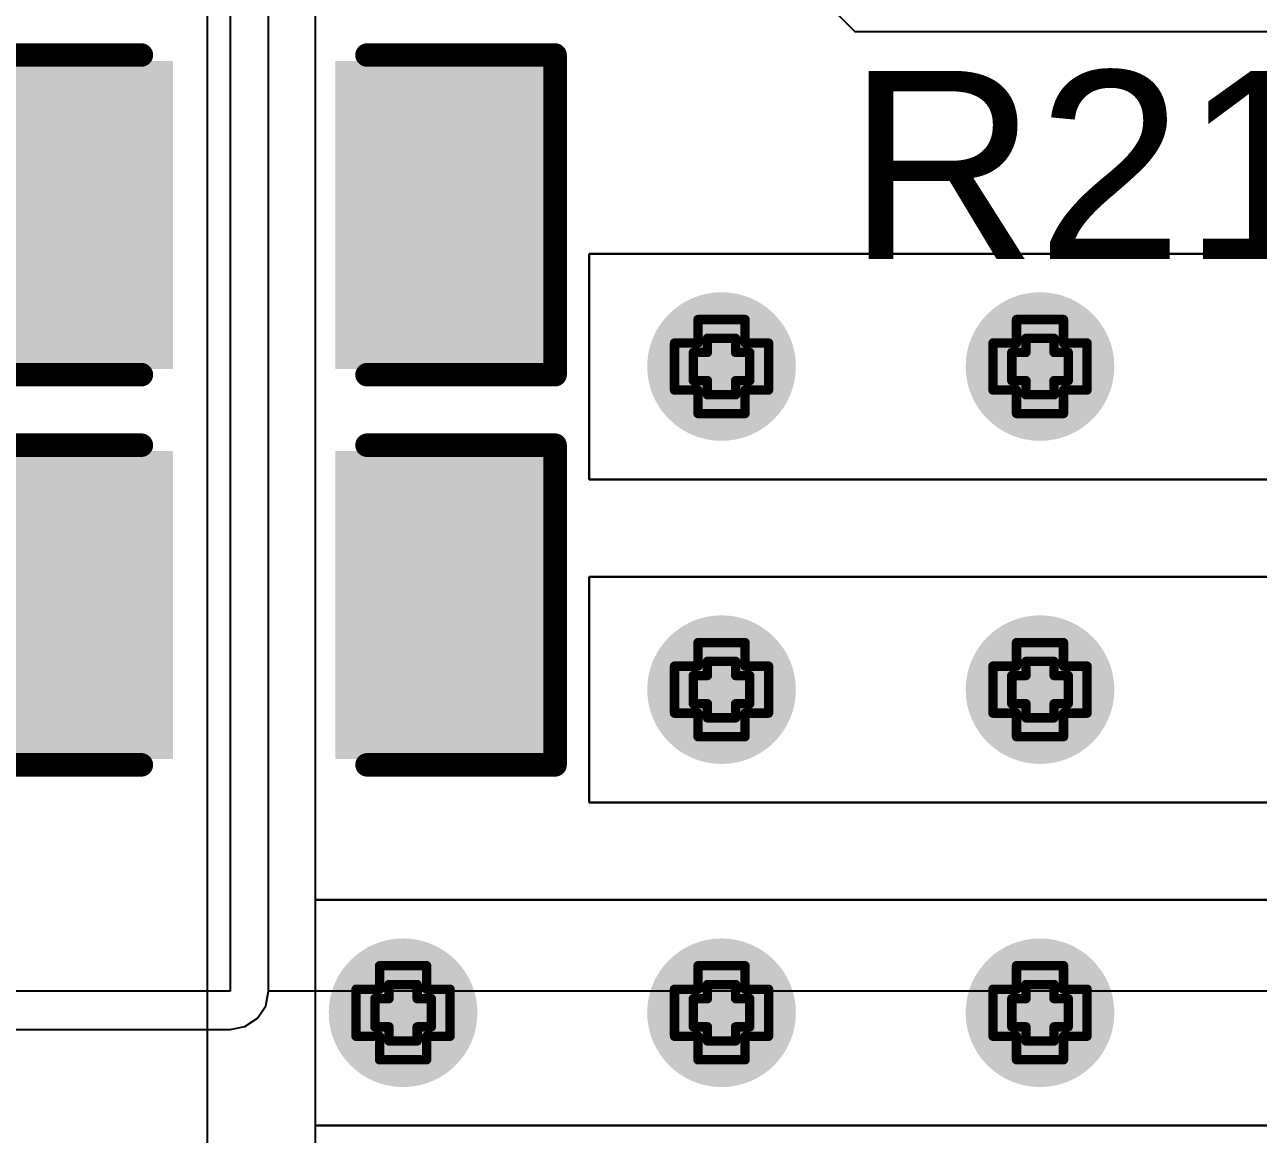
# Model space of a CAD drawing. Header units: inches. Extents: x -7 to 5163, y -3 to 5149.
# Drawn here: x 26.04 to 32.7, y 122.51 to 128.51 of the extents above; entities that cross this region are included whole.
import ezdxf

# ---------------------------------------------------------------- set-up
doc = ezdxf.new("R2010")
doc.units = ezdxf.units.IN
for name, color, linetype in [('Bottom Layer', 5, 'Continuous'), ('Bottom Solder', 6, 'Continuous'), ('Drill Drawing', 1, 'Continuous'), ('GND', 76, 'Continuous'), ('PWR', 16, 'Continuous'), ('Top Layer', 1, 'Continuous'), ('Top Overlay', 2, 'Continuous'), ('Top Paste', 8, 'Continuous'), ('Top Solder', 216, 'Continuous'), ('Via Holes', 16, 'Continuous')]:
    doc.layers.add(name, color=color, linetype=linetype)
doc.styles.add('Arial', font='', dxfattribs={"height": 0.2})
doc.styles.get('Arial').set_extended_font_data('Arial')

# ---------------------------------------------------------------- blocks, each defined once
blk = doc.blocks.new('C___0805_87')
at = {"layer": 'Top Layer'}
for points in [[(-1.524, 0.762), (-0.508, 0.762), (-0.508, -0.762), (-1.524, -0.762)], [(0.508, 0.762), (1.524, 0.762), (1.524, -0.762), (0.508, -0.762)]]:
    blk.add_hatch(color=1, dxfattribs=at).paths.add_polyline_path(points)
at = {"layer": 'Top Paste'}
for points in [[(-1.524, 0.762), (-0.508, 0.762), (-0.508, -0.762), (-1.524, -0.762)], [(0.508, 0.762), (1.524, 0.762), (1.524, -0.762), (0.508, -0.762)]]:
    blk.add_hatch(color=8, dxfattribs=at).paths.add_polyline_path(points)
at = {"layer": 'Top Solder'}
for points in [[(-1.594, 0.832), (-0.438, 0.832), (-0.438, -0.832), (-1.594, -0.832)], [(0.438, 0.832), (1.594, 0.832), (1.594, -0.832), (0.438, -0.832)]]:
    blk.add_hatch(color=216, dxfattribs=at).paths.add_polyline_path(points)
at = {"layer": 'Top Overlay', "const_width": 0.127}
for points in [[(-1.6256, 0.8636), (-1.6256, -0.8636)], [(-0.6096, 0.8636), (-1.6256, 0.8636)], [(1.6256, 0.8636), (0.6096, 0.8636)], [(1.6256, 0.8636), (1.6256, -0.8636)], [(-0.6096, -0.8636), (-1.6256, -0.8636)], [(1.6256, -0.8636), (0.6096, -0.8636)]]:
    blk.add_lwpolyline(points, dxfattribs=at)
at = {"layer": 'Top Overlay', "const_width": 0.0635}
for points in [[(-1.6574, 0.8636, 1), (-1.5938, 0.8636, 1)], [(-1.6574, 0.8636, 1), (-1.5938, 0.8636, 1)], [(-0.6413, 0.8636, 1), (-0.5778, 0.8636, 1)], [(0.5778, 0.8636, 1), (0.6413, 0.8636, 1)], [(1.5938, 0.8636, 1), (1.6574, 0.8636, 1)], [(1.5938, 0.8636, 1), (1.6574, 0.8636, 1)], [(-1.6574, -0.8636, 1), (-1.5938, -0.8636, 1)], [(-1.6574, -0.8636, 1), (-1.5938, -0.8636, 1)], [(-0.6413, -0.8636, 1), (-0.5778, -0.8636, 1)], [(0.5778, -0.8636, 1), (0.6413, -0.8636, 1)], [(1.5938, -0.8636, 1), (1.6574, -0.8636, 1)], [(1.5938, -0.8636, 1), (1.6574, -0.8636, 1)]]:
    blk.add_lwpolyline(points, format="xyb", close=True, dxfattribs=at)
blk = doc.blocks.new('C___0805_88')
at = {"layer": 'Top Layer'}
for points in [[(-1.524, 0.762), (-0.508, 0.762), (-0.508, -0.762), (-1.524, -0.762)], [(0.508, 0.762), (1.524, 0.762), (1.524, -0.762), (0.508, -0.762)]]:
    blk.add_hatch(color=1, dxfattribs=at).paths.add_polyline_path(points)
at = {"layer": 'Top Paste'}
for points in [[(-1.524, 0.762), (-0.508, 0.762), (-0.508, -0.762), (-1.524, -0.762)], [(0.508, 0.762), (1.524, 0.762), (1.524, -0.762), (0.508, -0.762)]]:
    blk.add_hatch(color=8, dxfattribs=at).paths.add_polyline_path(points)
at = {"layer": 'Top Solder'}
for points in [[(-1.594, 0.832), (-0.438, 0.832), (-0.438, -0.832), (-1.594, -0.832)], [(0.438, 0.832), (1.594, 0.832), (1.594, -0.832), (0.438, -0.832)]]:
    blk.add_hatch(color=216, dxfattribs=at).paths.add_polyline_path(points)
at = {"layer": 'Top Overlay', "const_width": 0.127}
for points in [[(-1.6256, 0.8636), (-1.6256, -0.8636)], [(-0.6096, 0.8636), (-1.6256, 0.8636)], [(1.6256, 0.8636), (0.6096, 0.8636)], [(1.6256, 0.8636), (1.6256, -0.8636)], [(-0.6096, -0.8636), (-1.6256, -0.8636)], [(1.6256, -0.8636), (0.6096, -0.8636)]]:
    blk.add_lwpolyline(points, dxfattribs=at)
at = {"layer": 'Top Overlay', "const_width": 0.0635}
for points in [[(-1.6574, 0.8636, 1), (-1.5938, 0.8636, 1)], [(-1.6574, 0.8636, 1), (-1.5938, 0.8636, 1)], [(-0.6413, 0.8636, 1), (-0.5778, 0.8636, 1)], [(0.5778, 0.8636, 1), (0.6413, 0.8636, 1)], [(1.5938, 0.8636, 1), (1.6574, 0.8636, 1)], [(1.5938, 0.8636, 1), (1.6574, 0.8636, 1)], [(-1.6574, -0.8636, 1), (-1.5938, -0.8636, 1)], [(-1.6574, -0.8636, 1), (-1.5938, -0.8636, 1)], [(-0.6413, -0.8636, 1), (-0.5778, -0.8636, 1)], [(0.5778, -0.8636, 1), (0.6413, -0.8636, 1)], [(1.5938, -0.8636, 1), (1.6574, -0.8636, 1)], [(1.5938, -0.8636, 1), (1.6574, -0.8636, 1)]]:
    blk.add_lwpolyline(points, format="xyb", close=True, dxfattribs=at)

msp = doc.modelspace()

# ---------------------------------------------------------------- hatches: boundary and pattern name
at = {"layer": 'Bottom Layer'}
h = msp.add_hatch(color=5, dxfattribs=at)
edge = h.paths.add_edge_path()
edge.add_arc((29.8037, 126.6631), 0.3, 0, 360)
h = msp.add_hatch(color=5, dxfattribs=at)
edge = h.paths.add_edge_path()
edge.add_arc((31.5242, 126.6631), 0.3, 0, 360)
h = msp.add_hatch(color=5, dxfattribs=at)
edge = h.paths.add_edge_path()
edge.add_arc((29.8037, 124.9172), 0.3, 0, 360)
h = msp.add_hatch(color=5, dxfattribs=at)
edge = h.paths.add_edge_path()
edge.add_arc((31.5242, 124.9172), 0.3, 0, 360)
h = msp.add_hatch(color=5, dxfattribs=at)
edge = h.paths.add_edge_path()
edge.add_arc((28.0832, 123.1713), 0.3, 0, 360)
h = msp.add_hatch(color=5, dxfattribs=at)
edge = h.paths.add_edge_path()
edge.add_arc((29.8037, 123.1713), 0.3, 0, 360)
h = msp.add_hatch(color=5, dxfattribs=at)
edge = h.paths.add_edge_path()
edge.add_arc((31.5242, 123.1713), 0.3, 0, 360)
at = {"layer": 'Bottom Solder'}
h = msp.add_hatch(color=6, dxfattribs=at)
edge = h.paths.add_edge_path()
edge.add_arc((29.8037, 126.6631), 0.4016, 0, 360)
h = msp.add_hatch(color=6, dxfattribs=at)
edge = h.paths.add_edge_path()
edge.add_arc((31.5242, 126.6631), 0.4016, 0, 360)
h = msp.add_hatch(color=6, dxfattribs=at)
edge = h.paths.add_edge_path()
edge.add_arc((29.8037, 124.9172), 0.4016, 0, 360)
h = msp.add_hatch(color=6, dxfattribs=at)
edge = h.paths.add_edge_path()
edge.add_arc((31.5242, 124.9172), 0.4016, 0, 360)
h = msp.add_hatch(color=6, dxfattribs=at)
edge = h.paths.add_edge_path()
edge.add_arc((28.0832, 123.1713), 0.4016, 0, 360)
h = msp.add_hatch(color=6, dxfattribs=at)
edge = h.paths.add_edge_path()
edge.add_arc((29.8037, 123.1713), 0.4016, 0, 360)
h = msp.add_hatch(color=6, dxfattribs=at)
edge = h.paths.add_edge_path()
edge.add_arc((31.5242, 123.1713), 0.4016, 0, 360)
at = {"layer": 'GND'}
h = msp.add_hatch(color=76, dxfattribs=at)
edge = h.paths.add_edge_path()
edge.add_arc((29.8037, 126.6631), 0.3, 0, 360)
h = msp.add_hatch(color=76, dxfattribs=at)
edge = h.paths.add_edge_path()
edge.add_arc((31.5242, 126.6631), 0.3, 0, 360)
h = msp.add_hatch(color=76, dxfattribs=at)
edge = h.paths.add_edge_path()
edge.add_arc((29.8037, 124.9172), 0.3, 0, 360)
h = msp.add_hatch(color=76, dxfattribs=at)
edge = h.paths.add_edge_path()
edge.add_arc((31.5242, 124.9172), 0.3, 0, 360)
h = msp.add_hatch(color=76, dxfattribs=at)
edge = h.paths.add_edge_path()
edge.add_arc((28.0832, 123.1713), 0.3, 0, 360)
h = msp.add_hatch(color=76, dxfattribs=at)
edge = h.paths.add_edge_path()
edge.add_arc((29.8037, 123.1713), 0.3, 0, 360)
h = msp.add_hatch(color=76, dxfattribs=at)
edge = h.paths.add_edge_path()
edge.add_arc((31.5242, 123.1713), 0.3, 0, 360)
at = {"layer": 'PWR'}
h = msp.add_hatch(color=16, dxfattribs=at)
edge = h.paths.add_edge_path()
edge.add_arc((29.8037, 126.6631), 0.3, 0, 360)
h = msp.add_hatch(color=16, dxfattribs=at)
edge = h.paths.add_edge_path()
edge.add_arc((31.5242, 126.6631), 0.3, 0, 360)
h = msp.add_hatch(color=16, dxfattribs=at)
edge = h.paths.add_edge_path()
edge.add_arc((29.8037, 124.9172), 0.3, 0, 360)
h = msp.add_hatch(color=16, dxfattribs=at)
edge = h.paths.add_edge_path()
edge.add_arc((31.5242, 124.9172), 0.3, 0, 360)
h = msp.add_hatch(color=16, dxfattribs=at)
edge = h.paths.add_edge_path()
edge.add_arc((28.0832, 123.1713), 0.3, 0, 360)
h = msp.add_hatch(color=16, dxfattribs=at)
edge = h.paths.add_edge_path()
edge.add_arc((29.8037, 123.1713), 0.3, 0, 360)
h = msp.add_hatch(color=16, dxfattribs=at)
edge = h.paths.add_edge_path()
edge.add_arc((31.5242, 123.1713), 0.3, 0, 360)
at = {"layer": 'Top Layer'}
h = msp.add_hatch(color=1, dxfattribs=at)
edge = h.paths.add_edge_path()
edge.add_arc((29.8037, 126.6631), 0.3, 0, 360)
h = msp.add_hatch(color=1, dxfattribs=at)
edge = h.paths.add_edge_path()
edge.add_arc((31.5242, 126.6631), 0.3, 0, 360)
h = msp.add_hatch(color=1, dxfattribs=at)
edge = h.paths.add_edge_path()
edge.add_arc((29.8037, 124.9172), 0.3, 0, 360)
h = msp.add_hatch(color=1, dxfattribs=at)
edge = h.paths.add_edge_path()
edge.add_arc((31.5242, 124.9172), 0.3, 0, 360)
h = msp.add_hatch(color=1, dxfattribs=at)
edge = h.paths.add_edge_path()
edge.add_arc((28.0832, 123.1713), 0.3, 0, 360)
h = msp.add_hatch(color=1, dxfattribs=at)
edge = h.paths.add_edge_path()
edge.add_arc((29.8037, 123.1713), 0.3, 0, 360)
h = msp.add_hatch(color=1, dxfattribs=at)
edge = h.paths.add_edge_path()
edge.add_arc((31.5242, 123.1713), 0.3, 0, 360)
at = {"layer": 'Top Solder'}
h = msp.add_hatch(color=216, dxfattribs=at)
edge = h.paths.add_edge_path()
edge.add_arc((29.8037, 126.6631), 0.4016, 0, 360)
h = msp.add_hatch(color=216, dxfattribs=at)
edge = h.paths.add_edge_path()
edge.add_arc((31.5242, 126.6631), 0.4016, 0, 360)
h = msp.add_hatch(color=216, dxfattribs=at)
edge = h.paths.add_edge_path()
edge.add_arc((29.8037, 124.9172), 0.4016, 0, 360)
h = msp.add_hatch(color=216, dxfattribs=at)
edge = h.paths.add_edge_path()
edge.add_arc((31.5242, 124.9172), 0.4016, 0, 360)
h = msp.add_hatch(color=216, dxfattribs=at)
edge = h.paths.add_edge_path()
edge.add_arc((28.0832, 123.1713), 0.4016, 0, 360)
h = msp.add_hatch(color=216, dxfattribs=at)
edge = h.paths.add_edge_path()
edge.add_arc((29.8037, 123.1713), 0.4016, 0, 360)
h = msp.add_hatch(color=216, dxfattribs=at)
edge = h.paths.add_edge_path()
edge.add_arc((31.5242, 123.1713), 0.4016, 0, 360)
at = {"layer": 'Via Holes'}
h = msp.add_hatch(color=7, dxfattribs=at)
edge = h.paths.add_edge_path()
edge.add_arc((29.8037, 126.6631), 0.15, 0, 360)
h = msp.add_hatch(color=7, dxfattribs=at)
edge = h.paths.add_edge_path()
edge.add_arc((31.5242, 126.6631), 0.15, 0, 360)
h = msp.add_hatch(color=7, dxfattribs=at)
edge = h.paths.add_edge_path()
edge.add_arc((29.8037, 124.9172), 0.15, 0, 360)
h = msp.add_hatch(color=7, dxfattribs=at)
edge = h.paths.add_edge_path()
edge.add_arc((31.5242, 124.9172), 0.15, 0, 360)
h = msp.add_hatch(color=7, dxfattribs=at)
edge = h.paths.add_edge_path()
edge.add_arc((28.0832, 123.1713), 0.15, 0, 360)
h = msp.add_hatch(color=7, dxfattribs=at)
edge = h.paths.add_edge_path()
edge.add_arc((29.8037, 123.1713), 0.15, 0, 360)
h = msp.add_hatch(color=7, dxfattribs=at)
edge = h.paths.add_edge_path()
edge.add_arc((31.5242, 123.1713), 0.15, 0, 360)

# ---------------------------------------------------------------- linework, layer by layer
at = {"layer": 'Drill Drawing', "const_width": 0.0508}
for points in [[(29.6767, 126.7901), (29.6767, 126.9171)], [(29.6767, 126.9171), (29.9307, 126.9171)], [(29.9307, 126.7901), (29.9307, 126.9171)], [(31.3972, 126.7901), (31.3972, 126.9171)], [(31.3972, 126.9171), (31.6512, 126.9171)], [(31.6512, 126.7901), (31.6512, 126.9171)], [(29.7275, 126.7393), (29.7275, 126.8155)], [(29.7275, 126.8155), (29.8799, 126.8155)], [(29.8799, 126.7393), (29.8799, 126.8155)], [(31.448, 126.7393), (31.448, 126.8155)], [(31.448, 126.8155), (31.6004, 126.8155)], [(31.6004, 126.7393), (31.6004, 126.8155)], [(29.5497, 126.5361), (29.5497, 126.7901)], [(29.5497, 126.7901), (29.6767, 126.7901)], [(29.6513, 126.5869), (29.6513, 126.7393)], [(29.6513, 126.7393), (29.7275, 126.7393)], [(29.8799, 126.7393), (29.9561, 126.7393)], [(29.9307, 126.7901), (30.0577, 126.7901)], [(29.9561, 126.5869), (29.9561, 126.7393)], [(30.0577, 126.5361), (30.0577, 126.7901)], [(31.2702, 126.5361), (31.2702, 126.7901)], [(31.2702, 126.7901), (31.3972, 126.7901)], [(31.3718, 126.5869), (31.3718, 126.7393)], [(31.3718, 126.7393), (31.448, 126.7393)], [(31.6004, 126.7393), (31.6766, 126.7393)], [(31.6512, 126.7901), (31.7782, 126.7901)], [(31.6766, 126.5869), (31.6766, 126.7393)], [(31.7782, 126.5361), (31.7782, 126.7901)], [(29.6513, 126.5869), (29.7275, 126.5869)], [(29.7275, 126.5107), (29.7275, 126.5869)], [(29.8799, 126.5869), (29.9561, 126.5869)], [(29.8799, 126.5107), (29.8799, 126.5869)], [(31.3718, 126.5869), (31.448, 126.5869)], [(31.448, 126.5107), (31.448, 126.5869)], [(31.6004, 126.5869), (31.6766, 126.5869)], [(31.6004, 126.5107), (31.6004, 126.5869)], [(29.5497, 126.5361), (29.6767, 126.5361)], [(29.6767, 126.4091), (29.6767, 126.5361)], [(29.7275, 126.5107), (29.8799, 126.5107)], [(29.9307, 126.5361), (30.0577, 126.5361)], [(29.9307, 126.4091), (29.9307, 126.5361)], [(31.2702, 126.5361), (31.3972, 126.5361)], [(31.3972, 126.4091), (31.3972, 126.5361)], [(31.448, 126.5107), (31.6004, 126.5107)], [(31.6512, 126.5361), (31.7782, 126.5361)], [(31.6512, 126.4091), (31.6512, 126.5361)], [(29.6767, 126.4091), (29.9307, 126.4091)], [(31.3972, 126.4091), (31.6512, 126.4091)], [(29.6767, 125.0442), (29.6767, 125.1712)], [(29.6767, 125.1712), (29.9307, 125.1712)], [(29.9307, 125.0442), (29.9307, 125.1712)], [(31.3972, 125.0442), (31.3972, 125.1712)], [(31.3972, 125.1712), (31.6512, 125.1712)], [(31.6512, 125.0442), (31.6512, 125.1712)], [(29.5497, 124.7902), (29.5497, 125.0442)], [(29.5497, 125.0442), (29.6767, 125.0442)], [(29.7275, 124.9934), (29.7275, 125.0696)], [(29.7275, 125.0696), (29.8799, 125.0696)], [(29.8799, 124.9934), (29.8799, 125.0696)], [(29.9307, 125.0442), (30.0577, 125.0442)], [(30.0577, 124.7902), (30.0577, 125.0442)], [(31.2702, 124.7902), (31.2702, 125.0442)], [(31.2702, 125.0442), (31.3972, 125.0442)], [(31.448, 124.9934), (31.448, 125.0696)], [(31.448, 125.0696), (31.6004, 125.0696)], [(31.6004, 124.9934), (31.6004, 125.0696)], [(31.6512, 125.0442), (31.7782, 125.0442)], [(31.7782, 124.7902), (31.7782, 125.0442)], [(29.6513, 124.841), (29.6513, 124.9934)], [(29.6513, 124.9934), (29.7275, 124.9934)], [(29.8799, 124.9934), (29.9561, 124.9934)], [(29.9561, 124.841), (29.9561, 124.9934)], [(31.3718, 124.841), (31.3718, 124.9934)], [(31.3718, 124.9934), (31.448, 124.9934)], [(31.6004, 124.9934), (31.6766, 124.9934)], [(31.6766, 124.841), (31.6766, 124.9934)], [(29.6513, 124.841), (29.7275, 124.841)], [(29.7275, 124.7648), (29.7275, 124.841)], [(29.8799, 124.841), (29.9561, 124.841)], [(29.8799, 124.7648), (29.8799, 124.841)], [(31.3718, 124.841), (31.448, 124.841)], [(31.448, 124.7648), (31.448, 124.841)], [(31.6004, 124.841), (31.6766, 124.841)], [(31.6004, 124.7648), (31.6004, 124.841)], [(29.5497, 124.7902), (29.6767, 124.7902)], [(29.6767, 124.6632), (29.6767, 124.7902)], [(29.7275, 124.7648), (29.8799, 124.7648)], [(29.9307, 124.7902), (30.0577, 124.7902)], [(29.9307, 124.6632), (29.9307, 124.7902)], [(31.2702, 124.7902), (31.3972, 124.7902)], [(31.3972, 124.6632), (31.3972, 124.7902)], [(31.448, 124.7648), (31.6004, 124.7648)], [(31.6512, 124.7902), (31.7782, 124.7902)], [(31.6512, 124.6632), (31.6512, 124.7902)], [(29.6767, 124.6632), (29.9307, 124.6632)], [(31.3972, 124.6632), (31.6512, 124.6632)], [(27.9562, 123.2983), (27.9562, 123.4253)], [(27.9562, 123.4253), (28.2102, 123.4253)], [(28.2102, 123.2983), (28.2102, 123.4253)], [(29.6767, 123.2983), (29.6767, 123.4253)], [(29.6767, 123.4253), (29.9307, 123.4253)], [(29.9307, 123.2983), (29.9307, 123.4253)], [(31.3972, 123.2983), (31.3972, 123.4253)], [(31.3972, 123.4253), (31.6512, 123.4253)], [(31.6512, 123.2983), (31.6512, 123.4253)], [(27.8292, 123.0443), (27.8292, 123.2983)], [(27.8292, 123.2983), (27.9562, 123.2983)], [(28.007, 123.2475), (28.007, 123.3237)], [(28.007, 123.3237), (28.1594, 123.3237)], [(28.1594, 123.2475), (28.1594, 123.3237)], [(28.2102, 123.2983), (28.3372, 123.2983)], [(28.3372, 123.0443), (28.3372, 123.2983)], [(29.5497, 123.0443), (29.5497, 123.2983)], [(29.5497, 123.2983), (29.6767, 123.2983)], [(29.7275, 123.2475), (29.7275, 123.3237)], [(29.7275, 123.3237), (29.8799, 123.3237)], [(29.8799, 123.2475), (29.8799, 123.3237)], [(29.9307, 123.2983), (30.0577, 123.2983)], [(30.0577, 123.0443), (30.0577, 123.2983)], [(31.2702, 123.0443), (31.2702, 123.2983)], [(31.2702, 123.2983), (31.3972, 123.2983)], [(31.448, 123.2475), (31.448, 123.3237)], [(31.448, 123.3237), (31.6004, 123.3237)], [(31.6004, 123.2475), (31.6004, 123.3237)], [(31.6512, 123.2983), (31.7782, 123.2983)], [(31.7782, 123.0443), (31.7782, 123.2983)], [(27.9308, 123.0951), (27.9308, 123.2475)], [(27.9308, 123.2475), (28.007, 123.2475)], [(28.1594, 123.2475), (28.2356, 123.2475)], [(28.2356, 123.0951), (28.2356, 123.2475)], [(29.6513, 123.0951), (29.6513, 123.2475)], [(29.6513, 123.2475), (29.7275, 123.2475)], [(29.8799, 123.2475), (29.9561, 123.2475)], [(29.9561, 123.0951), (29.9561, 123.2475)], [(31.3718, 123.0951), (31.3718, 123.2475)], [(31.3718, 123.2475), (31.448, 123.2475)], [(31.6004, 123.2475), (31.6766, 123.2475)], [(31.6766, 123.0951), (31.6766, 123.2475)], [(27.9308, 123.0951), (28.007, 123.0951)], [(28.007, 123.0189), (28.007, 123.0951)], [(28.1594, 123.0951), (28.2356, 123.0951)], [(28.1594, 123.0189), (28.1594, 123.0951)], [(29.6513, 123.0951), (29.7275, 123.0951)], [(29.7275, 123.0189), (29.7275, 123.0951)], [(29.8799, 123.0951), (29.9561, 123.0951)], [(29.8799, 123.0189), (29.8799, 123.0951)], [(31.3718, 123.0951), (31.448, 123.0951)], [(31.448, 123.0189), (31.448, 123.0951)], [(31.6004, 123.0951), (31.6766, 123.0951)], [(31.6004, 123.0189), (31.6004, 123.0951)], [(27.8292, 123.0443), (27.9562, 123.0443)], [(27.9562, 122.9173), (27.9562, 123.0443)], [(28.007, 123.0189), (28.1594, 123.0189)], [(28.2102, 123.0443), (28.3372, 123.0443)], [(28.2102, 122.9173), (28.2102, 123.0443)], [(29.5497, 123.0443), (29.6767, 123.0443)], [(29.6767, 122.9173), (29.6767, 123.0443)], [(29.7275, 123.0189), (29.8799, 123.0189)], [(29.9307, 123.0443), (30.0577, 123.0443)], [(29.9307, 122.9173), (29.9307, 123.0443)], [(31.2702, 123.0443), (31.3972, 123.0443)], [(31.3972, 122.9173), (31.3972, 123.0443)], [(31.448, 123.0189), (31.6004, 123.0189)], [(31.6512, 123.0443), (31.7782, 123.0443)], [(31.6512, 122.9173), (31.6512, 123.0443)], [(27.9562, 122.9173), (28.2102, 122.9173)], [(29.6767, 122.9173), (29.9307, 122.9173)], [(31.3972, 122.9173), (31.6512, 122.9173)]]:
    msp.add_lwpolyline(points, dxfattribs=at)
at = {"layer": 'Drill Drawing', "const_width": 0.0254}
for points in [[(29.664, 126.9171, 1), (29.6894, 126.9171, 1)], [(29.664, 126.9171, 1), (29.6894, 126.9171, 1)], [(29.918, 126.9171, 1), (29.9434, 126.9171, 1)], [(29.918, 126.9171, 1), (29.9434, 126.9171, 1)], [(31.3845, 126.9171, 1), (31.4099, 126.9171, 1)], [(31.3845, 126.9171, 1), (31.4099, 126.9171, 1)], [(31.6385, 126.9171, 1), (31.6639, 126.9171, 1)], [(31.6385, 126.9171, 1), (31.6639, 126.9171, 1)], [(29.7148, 126.8155, 1), (29.7402, 126.8155, 1)], [(29.7148, 126.8155, 1), (29.7402, 126.8155, 1)], [(29.8672, 126.8155, 1), (29.8926, 126.8155, 1)], [(29.8672, 126.8155, 1), (29.8926, 126.8155, 1)], [(31.4353, 126.8155, 1), (31.4607, 126.8155, 1)], [(31.4353, 126.8155, 1), (31.4607, 126.8155, 1)], [(31.5877, 126.8155, 1), (31.6131, 126.8155, 1)], [(31.5877, 126.8155, 1), (31.6131, 126.8155, 1)], [(29.537, 126.7901, 1), (29.5624, 126.7901, 1)], [(29.537, 126.7901, 1), (29.5624, 126.7901, 1)], [(29.6386, 126.7393, 1), (29.664, 126.7393, 1)], [(29.6386, 126.7393, 1), (29.664, 126.7393, 1)], [(29.664, 126.7901, 1), (29.6894, 126.7901, 1)], [(29.664, 126.7901, 1), (29.6894, 126.7901, 1)], [(29.7148, 126.7393, 1), (29.7402, 126.7393, 1)], [(29.7148, 126.7393, 1), (29.7402, 126.7393, 1)], [(29.8672, 126.7393, 1), (29.8926, 126.7393, 1)], [(29.8672, 126.7393, 1), (29.8926, 126.7393, 1)], [(29.918, 126.7901, 1), (29.9434, 126.7901, 1)], [(29.918, 126.7901, 1), (29.9434, 126.7901, 1)], [(29.9434, 126.7393, 1), (29.9688, 126.7393, 1)], [(29.9434, 126.7393, 1), (29.9688, 126.7393, 1)], [(30.045, 126.7901, 1), (30.0704, 126.7901, 1)], [(30.045, 126.7901, 1), (30.0704, 126.7901, 1)], [(31.2575, 126.7901, 1), (31.2829, 126.7901, 1)], [(31.2575, 126.7901, 1), (31.2829, 126.7901, 1)], [(31.3591, 126.7393, 1), (31.3845, 126.7393, 1)], [(31.3591, 126.7393, 1), (31.3845, 126.7393, 1)], [(31.3845, 126.7901, 1), (31.4099, 126.7901, 1)], [(31.3845, 126.7901, 1), (31.4099, 126.7901, 1)], [(31.4353, 126.7393, 1), (31.4607, 126.7393, 1)], [(31.4353, 126.7393, 1), (31.4607, 126.7393, 1)], [(31.5877, 126.7393, 1), (31.6131, 126.7393, 1)], [(31.5877, 126.7393, 1), (31.6131, 126.7393, 1)], [(31.6385, 126.7901, 1), (31.6639, 126.7901, 1)], [(31.6385, 126.7901, 1), (31.6639, 126.7901, 1)], [(31.6639, 126.7393, 1), (31.6893, 126.7393, 1)], [(31.6639, 126.7393, 1), (31.6893, 126.7393, 1)], [(31.7655, 126.7901, 1), (31.7909, 126.7901, 1)], [(31.7655, 126.7901, 1), (31.7909, 126.7901, 1)], [(29.6386, 126.5869, 1), (29.664, 126.5869, 1)], [(29.6386, 126.5869, 1), (29.664, 126.5869, 1)], [(29.7148, 126.5869, 1), (29.7402, 126.5869, 1)], [(29.7148, 126.5869, 1), (29.7402, 126.5869, 1)], [(29.8672, 126.5869, 1), (29.8926, 126.5869, 1)], [(29.8672, 126.5869, 1), (29.8926, 126.5869, 1)], [(29.9434, 126.5869, 1), (29.9688, 126.5869, 1)], [(29.9434, 126.5869, 1), (29.9688, 126.5869, 1)], [(31.3591, 126.5869, 1), (31.3845, 126.5869, 1)], [(31.3591, 126.5869, 1), (31.3845, 126.5869, 1)], [(31.4353, 126.5869, 1), (31.4607, 126.5869, 1)], [(31.4353, 126.5869, 1), (31.4607, 126.5869, 1)], [(31.5877, 126.5869, 1), (31.6131, 126.5869, 1)], [(31.5877, 126.5869, 1), (31.6131, 126.5869, 1)], [(31.6639, 126.5869, 1), (31.6893, 126.5869, 1)], [(31.6639, 126.5869, 1), (31.6893, 126.5869, 1)], [(29.537, 126.5361, 1), (29.5624, 126.5361, 1)], [(29.537, 126.5361, 1), (29.5624, 126.5361, 1)], [(29.664, 126.5361, 1), (29.6894, 126.5361, 1)], [(29.664, 126.5361, 1), (29.6894, 126.5361, 1)], [(29.7148, 126.5107, 1), (29.7402, 126.5107, 1)], [(29.7148, 126.5107, 1), (29.7402, 126.5107, 1)], [(29.8672, 126.5107, 1), (29.8926, 126.5107, 1)], [(29.8672, 126.5107, 1), (29.8926, 126.5107, 1)], [(29.918, 126.5361, 1), (29.9434, 126.5361, 1)], [(29.918, 126.5361, 1), (29.9434, 126.5361, 1)], [(30.045, 126.5361, 1), (30.0704, 126.5361, 1)], [(30.045, 126.5361, 1), (30.0704, 126.5361, 1)], [(31.2575, 126.5361, 1), (31.2829, 126.5361, 1)], [(31.2575, 126.5361, 1), (31.2829, 126.5361, 1)], [(31.3845, 126.5361, 1), (31.4099, 126.5361, 1)], [(31.3845, 126.5361, 1), (31.4099, 126.5361, 1)], [(31.4353, 126.5107, 1), (31.4607, 126.5107, 1)], [(31.4353, 126.5107, 1), (31.4607, 126.5107, 1)], [(31.5877, 126.5107, 1), (31.6131, 126.5107, 1)], [(31.5877, 126.5107, 1), (31.6131, 126.5107, 1)], [(31.6385, 126.5361, 1), (31.6639, 126.5361, 1)], [(31.6385, 126.5361, 1), (31.6639, 126.5361, 1)], [(31.7655, 126.5361, 1), (31.7909, 126.5361, 1)], [(31.7655, 126.5361, 1), (31.7909, 126.5361, 1)], [(29.664, 126.4091, 1), (29.6894, 126.4091, 1)], [(29.664, 126.4091, 1), (29.6894, 126.4091, 1)], [(29.918, 126.4091, 1), (29.9434, 126.4091, 1)], [(29.918, 126.4091, 1), (29.9434, 126.4091, 1)], [(31.3845, 126.4091, 1), (31.4099, 126.4091, 1)], [(31.3845, 126.4091, 1), (31.4099, 126.4091, 1)], [(31.6385, 126.4091, 1), (31.6639, 126.4091, 1)], [(31.6385, 126.4091, 1), (31.6639, 126.4091, 1)], [(29.664, 125.1712, 1), (29.6894, 125.1712, 1)], [(29.664, 125.1712, 1), (29.6894, 125.1712, 1)], [(29.918, 125.1712, 1), (29.9434, 125.1712, 1)], [(29.918, 125.1712, 1), (29.9434, 125.1712, 1)], [(31.3845, 125.1712, 1), (31.4099, 125.1712, 1)], [(31.3845, 125.1712, 1), (31.4099, 125.1712, 1)], [(31.6385, 125.1712, 1), (31.6639, 125.1712, 1)], [(31.6385, 125.1712, 1), (31.6639, 125.1712, 1)], [(29.537, 125.0442, 1), (29.5624, 125.0442, 1)], [(29.537, 125.0442, 1), (29.5624, 125.0442, 1)], [(29.664, 125.0442, 1), (29.6894, 125.0442, 1)], [(29.664, 125.0442, 1), (29.6894, 125.0442, 1)], [(29.7148, 125.0696, 1), (29.7402, 125.0696, 1)], [(29.7148, 125.0696, 1), (29.7402, 125.0696, 1)], [(29.8672, 125.0696, 1), (29.8926, 125.0696, 1)], [(29.8672, 125.0696, 1), (29.8926, 125.0696, 1)], [(29.918, 125.0442, 1), (29.9434, 125.0442, 1)], [(29.918, 125.0442, 1), (29.9434, 125.0442, 1)], [(30.045, 125.0442, 1), (30.0704, 125.0442, 1)], [(30.045, 125.0442, 1), (30.0704, 125.0442, 1)], [(31.2575, 125.0442, 1), (31.2829, 125.0442, 1)], [(31.2575, 125.0442, 1), (31.2829, 125.0442, 1)], [(31.3845, 125.0442, 1), (31.4099, 125.0442, 1)], [(31.3845, 125.0442, 1), (31.4099, 125.0442, 1)], [(31.4353, 125.0696, 1), (31.4607, 125.0696, 1)], [(31.4353, 125.0696, 1), (31.4607, 125.0696, 1)], [(31.5877, 125.0696, 1), (31.6131, 125.0696, 1)], [(31.5877, 125.0696, 1), (31.6131, 125.0696, 1)], [(31.6385, 125.0442, 1), (31.6639, 125.0442, 1)], [(31.6385, 125.0442, 1), (31.6639, 125.0442, 1)], [(31.7655, 125.0442, 1), (31.7909, 125.0442, 1)], [(31.7655, 125.0442, 1), (31.7909, 125.0442, 1)], [(29.6386, 124.9934, 1), (29.664, 124.9934, 1)], [(29.6386, 124.9934, 1), (29.664, 124.9934, 1)], [(29.7148, 124.9934, 1), (29.7402, 124.9934, 1)], [(29.7148, 124.9934, 1), (29.7402, 124.9934, 1)], [(29.8672, 124.9934, 1), (29.8926, 124.9934, 1)], [(29.8672, 124.9934, 1), (29.8926, 124.9934, 1)], [(29.9434, 124.9934, 1), (29.9688, 124.9934, 1)], [(29.9434, 124.9934, 1), (29.9688, 124.9934, 1)], [(31.3591, 124.9934, 1), (31.3845, 124.9934, 1)], [(31.3591, 124.9934, 1), (31.3845, 124.9934, 1)], [(31.4353, 124.9934, 1), (31.4607, 124.9934, 1)], [(31.4353, 124.9934, 1), (31.4607, 124.9934, 1)], [(31.5877, 124.9934, 1), (31.6131, 124.9934, 1)], [(31.5877, 124.9934, 1), (31.6131, 124.9934, 1)], [(31.6639, 124.9934, 1), (31.6893, 124.9934, 1)], [(31.6639, 124.9934, 1), (31.6893, 124.9934, 1)], [(29.6386, 124.841, 1), (29.664, 124.841, 1)], [(29.6386, 124.841, 1), (29.664, 124.841, 1)], [(29.7148, 124.841, 1), (29.7402, 124.841, 1)], [(29.7148, 124.841, 1), (29.7402, 124.841, 1)], [(29.8672, 124.841, 1), (29.8926, 124.841, 1)], [(29.8672, 124.841, 1), (29.8926, 124.841, 1)], [(29.9434, 124.841, 1), (29.9688, 124.841, 1)], [(29.9434, 124.841, 1), (29.9688, 124.841, 1)], [(31.3591, 124.841, 1), (31.3845, 124.841, 1)], [(31.3591, 124.841, 1), (31.3845, 124.841, 1)], [(31.4353, 124.841, 1), (31.4607, 124.841, 1)], [(31.4353, 124.841, 1), (31.4607, 124.841, 1)], [(31.5877, 124.841, 1), (31.6131, 124.841, 1)], [(31.5877, 124.841, 1), (31.6131, 124.841, 1)], [(31.6639, 124.841, 1), (31.6893, 124.841, 1)], [(31.6639, 124.841, 1), (31.6893, 124.841, 1)], [(29.537, 124.7902, 1), (29.5624, 124.7902, 1)], [(29.537, 124.7902, 1), (29.5624, 124.7902, 1)], [(29.664, 124.7902, 1), (29.6894, 124.7902, 1)], [(29.664, 124.7902, 1), (29.6894, 124.7902, 1)], [(29.7148, 124.7648, 1), (29.7402, 124.7648, 1)], [(29.7148, 124.7648, 1), (29.7402, 124.7648, 1)], [(29.8672, 124.7648, 1), (29.8926, 124.7648, 1)], [(29.8672, 124.7648, 1), (29.8926, 124.7648, 1)], [(29.918, 124.7902, 1), (29.9434, 124.7902, 1)], [(29.918, 124.7902, 1), (29.9434, 124.7902, 1)], [(30.045, 124.7902, 1), (30.0704, 124.7902, 1)], [(30.045, 124.7902, 1), (30.0704, 124.7902, 1)], [(31.2575, 124.7902, 1), (31.2829, 124.7902, 1)], [(31.2575, 124.7902, 1), (31.2829, 124.7902, 1)], [(31.3845, 124.7902, 1), (31.4099, 124.7902, 1)], [(31.3845, 124.7902, 1), (31.4099, 124.7902, 1)], [(31.4353, 124.7648, 1), (31.4607, 124.7648, 1)], [(31.4353, 124.7648, 1), (31.4607, 124.7648, 1)], [(31.5877, 124.7648, 1), (31.6131, 124.7648, 1)], [(31.5877, 124.7648, 1), (31.6131, 124.7648, 1)], [(31.6385, 124.7902, 1), (31.6639, 124.7902, 1)], [(31.6385, 124.7902, 1), (31.6639, 124.7902, 1)], [(31.7655, 124.7902, 1), (31.7909, 124.7902, 1)], [(31.7655, 124.7902, 1), (31.7909, 124.7902, 1)], [(29.664, 124.6632, 1), (29.6894, 124.6632, 1)], [(29.664, 124.6632, 1), (29.6894, 124.6632, 1)], [(29.918, 124.6632, 1), (29.9434, 124.6632, 1)], [(29.918, 124.6632, 1), (29.9434, 124.6632, 1)], [(31.3845, 124.6632, 1), (31.4099, 124.6632, 1)], [(31.3845, 124.6632, 1), (31.4099, 124.6632, 1)], [(31.6385, 124.6632, 1), (31.6639, 124.6632, 1)], [(31.6385, 124.6632, 1), (31.6639, 124.6632, 1)], [(27.9435, 123.4253, 1), (27.9689, 123.4253, 1)], [(27.9435, 123.4253, 1), (27.9689, 123.4253, 1)], [(28.1975, 123.4253, 1), (28.2229, 123.4253, 1)], [(28.1975, 123.4253, 1), (28.2229, 123.4253, 1)], [(29.664, 123.4253, 1), (29.6894, 123.4253, 1)], [(29.664, 123.4253, 1), (29.6894, 123.4253, 1)], [(29.918, 123.4253, 1), (29.9434, 123.4253, 1)], [(29.918, 123.4253, 1), (29.9434, 123.4253, 1)], [(31.3845, 123.4253, 1), (31.4099, 123.4253, 1)], [(31.3845, 123.4253, 1), (31.4099, 123.4253, 1)], [(31.6385, 123.4253, 1), (31.6639, 123.4253, 1)], [(31.6385, 123.4253, 1), (31.6639, 123.4253, 1)], [(27.8165, 123.2983, 1), (27.8419, 123.2983, 1)], [(27.8165, 123.2983, 1), (27.8419, 123.2983, 1)], [(27.9435, 123.2983, 1), (27.9689, 123.2983, 1)], [(27.9435, 123.2983, 1), (27.9689, 123.2983, 1)], [(27.9943, 123.3237, 1), (28.0197, 123.3237, 1)], [(27.9943, 123.3237, 1), (28.0197, 123.3237, 1)], [(28.1467, 123.3237, 1), (28.1721, 123.3237, 1)], [(28.1467, 123.3237, 1), (28.1721, 123.3237, 1)], [(28.1975, 123.2983, 1), (28.2229, 123.2983, 1)], [(28.1975, 123.2983, 1), (28.2229, 123.2983, 1)], [(28.3245, 123.2983, 1), (28.3499, 123.2983, 1)], [(28.3245, 123.2983, 1), (28.3499, 123.2983, 1)], [(29.537, 123.2983, 1), (29.5624, 123.2983, 1)], [(29.537, 123.2983, 1), (29.5624, 123.2983, 1)], [(29.664, 123.2983, 1), (29.6894, 123.2983, 1)], [(29.664, 123.2983, 1), (29.6894, 123.2983, 1)], [(29.7148, 123.3237, 1), (29.7402, 123.3237, 1)], [(29.7148, 123.3237, 1), (29.7402, 123.3237, 1)], [(29.8672, 123.3237, 1), (29.8926, 123.3237, 1)], [(29.8672, 123.3237, 1), (29.8926, 123.3237, 1)], [(29.918, 123.2983, 1), (29.9434, 123.2983, 1)], [(29.918, 123.2983, 1), (29.9434, 123.2983, 1)], [(30.045, 123.2983, 1), (30.0704, 123.2983, 1)], [(30.045, 123.2983, 1), (30.0704, 123.2983, 1)], [(31.2575, 123.2983, 1), (31.2829, 123.2983, 1)], [(31.2575, 123.2983, 1), (31.2829, 123.2983, 1)], [(31.3845, 123.2983, 1), (31.4099, 123.2983, 1)], [(31.3845, 123.2983, 1), (31.4099, 123.2983, 1)], [(31.4353, 123.3237, 1), (31.4607, 123.3237, 1)], [(31.4353, 123.3237, 1), (31.4607, 123.3237, 1)], [(31.5877, 123.3237, 1), (31.6131, 123.3237, 1)], [(31.5877, 123.3237, 1), (31.6131, 123.3237, 1)], [(31.6385, 123.2983, 1), (31.6639, 123.2983, 1)], [(31.6385, 123.2983, 1), (31.6639, 123.2983, 1)], [(31.7655, 123.2983, 1), (31.7909, 123.2983, 1)], [(31.7655, 123.2983, 1), (31.7909, 123.2983, 1)], [(27.9181, 123.2475, 1), (27.9435, 123.2475, 1)], [(27.9181, 123.2475, 1), (27.9435, 123.2475, 1)], [(27.9943, 123.2475, 1), (28.0197, 123.2475, 1)], [(27.9943, 123.2475, 1), (28.0197, 123.2475, 1)], [(28.1467, 123.2475, 1), (28.1721, 123.2475, 1)], [(28.1467, 123.2475, 1), (28.1721, 123.2475, 1)], [(28.2229, 123.2475, 1), (28.2483, 123.2475, 1)], [(28.2229, 123.2475, 1), (28.2483, 123.2475, 1)], [(29.6386, 123.2475, 1), (29.664, 123.2475, 1)], [(29.6386, 123.2475, 1), (29.664, 123.2475, 1)], [(29.7148, 123.2475, 1), (29.7402, 123.2475, 1)], [(29.7148, 123.2475, 1), (29.7402, 123.2475, 1)], [(29.8672, 123.2475, 1), (29.8926, 123.2475, 1)], [(29.8672, 123.2475, 1), (29.8926, 123.2475, 1)], [(29.9434, 123.2475, 1), (29.9688, 123.2475, 1)], [(29.9434, 123.2475, 1), (29.9688, 123.2475, 1)], [(31.3591, 123.2475, 1), (31.3845, 123.2475, 1)], [(31.3591, 123.2475, 1), (31.3845, 123.2475, 1)], [(31.4353, 123.2475, 1), (31.4607, 123.2475, 1)], [(31.4353, 123.2475, 1), (31.4607, 123.2475, 1)], [(31.5877, 123.2475, 1), (31.6131, 123.2475, 1)], [(31.5877, 123.2475, 1), (31.6131, 123.2475, 1)], [(31.6639, 123.2475, 1), (31.6893, 123.2475, 1)], [(31.6639, 123.2475, 1), (31.6893, 123.2475, 1)], [(27.9181, 123.0951, 1), (27.9435, 123.0951, 1)], [(27.9181, 123.0951, 1), (27.9435, 123.0951, 1)], [(27.9943, 123.0951, 1), (28.0197, 123.0951, 1)], [(27.9943, 123.0951, 1), (28.0197, 123.0951, 1)], [(28.1467, 123.0951, 1), (28.1721, 123.0951, 1)], [(28.1467, 123.0951, 1), (28.1721, 123.0951, 1)], [(28.2229, 123.0951, 1), (28.2483, 123.0951, 1)], [(28.2229, 123.0951, 1), (28.2483, 123.0951, 1)], [(29.6386, 123.0951, 1), (29.664, 123.0951, 1)], [(29.6386, 123.0951, 1), (29.664, 123.0951, 1)], [(29.7148, 123.0951, 1), (29.7402, 123.0951, 1)], [(29.7148, 123.0951, 1), (29.7402, 123.0951, 1)], [(29.8672, 123.0951, 1), (29.8926, 123.0951, 1)], [(29.8672, 123.0951, 1), (29.8926, 123.0951, 1)], [(29.9434, 123.0951, 1), (29.9688, 123.0951, 1)], [(29.9434, 123.0951, 1), (29.9688, 123.0951, 1)], [(31.3591, 123.0951, 1), (31.3845, 123.0951, 1)], [(31.3591, 123.0951, 1), (31.3845, 123.0951, 1)], [(31.4353, 123.0951, 1), (31.4607, 123.0951, 1)], [(31.4353, 123.0951, 1), (31.4607, 123.0951, 1)], [(31.5877, 123.0951, 1), (31.6131, 123.0951, 1)], [(31.5877, 123.0951, 1), (31.6131, 123.0951, 1)], [(31.6639, 123.0951, 1), (31.6893, 123.0951, 1)], [(31.6639, 123.0951, 1), (31.6893, 123.0951, 1)], [(27.8165, 123.0443, 1), (27.8419, 123.0443, 1)], [(27.8165, 123.0443, 1), (27.8419, 123.0443, 1)], [(27.9435, 123.0443, 1), (27.9689, 123.0443, 1)], [(27.9435, 123.0443, 1), (27.9689, 123.0443, 1)], [(27.9943, 123.0189, 1), (28.0197, 123.0189, 1)], [(27.9943, 123.0189, 1), (28.0197, 123.0189, 1)], [(28.1467, 123.0189, 1), (28.1721, 123.0189, 1)], [(28.1467, 123.0189, 1), (28.1721, 123.0189, 1)], [(28.1975, 123.0443, 1), (28.2229, 123.0443, 1)], [(28.1975, 123.0443, 1), (28.2229, 123.0443, 1)], [(28.3245, 123.0443, 1), (28.3499, 123.0443, 1)], [(28.3245, 123.0443, 1), (28.3499, 123.0443, 1)], [(29.537, 123.0443, 1), (29.5624, 123.0443, 1)], [(29.537, 123.0443, 1), (29.5624, 123.0443, 1)], [(29.664, 123.0443, 1), (29.6894, 123.0443, 1)], [(29.664, 123.0443, 1), (29.6894, 123.0443, 1)], [(29.7148, 123.0189, 1), (29.7402, 123.0189, 1)], [(29.7148, 123.0189, 1), (29.7402, 123.0189, 1)], [(29.8672, 123.0189, 1), (29.8926, 123.0189, 1)], [(29.8672, 123.0189, 1), (29.8926, 123.0189, 1)], [(29.918, 123.0443, 1), (29.9434, 123.0443, 1)], [(29.918, 123.0443, 1), (29.9434, 123.0443, 1)], [(30.045, 123.0443, 1), (30.0704, 123.0443, 1)], [(30.045, 123.0443, 1), (30.0704, 123.0443, 1)], [(31.2575, 123.0443, 1), (31.2829, 123.0443, 1)], [(31.2575, 123.0443, 1), (31.2829, 123.0443, 1)], [(31.3845, 123.0443, 1), (31.4099, 123.0443, 1)], [(31.3845, 123.0443, 1), (31.4099, 123.0443, 1)], [(31.4353, 123.0189, 1), (31.4607, 123.0189, 1)], [(31.4353, 123.0189, 1), (31.4607, 123.0189, 1)], [(31.5877, 123.0189, 1), (31.6131, 123.0189, 1)], [(31.5877, 123.0189, 1), (31.6131, 123.0189, 1)], [(31.6385, 123.0443, 1), (31.6639, 123.0443, 1)], [(31.6385, 123.0443, 1), (31.6639, 123.0443, 1)], [(31.7655, 123.0443, 1), (31.7909, 123.0443, 1)], [(31.7655, 123.0443, 1), (31.7909, 123.0443, 1)], [(27.9435, 122.9173, 1), (27.9689, 122.9173, 1)], [(27.9435, 122.9173, 1), (27.9689, 122.9173, 1)], [(28.1975, 122.9173, 1), (28.2229, 122.9173, 1)], [(28.1975, 122.9173, 1), (28.2229, 122.9173, 1)], [(29.664, 122.9173, 1), (29.6894, 122.9173, 1)], [(29.664, 122.9173, 1), (29.6894, 122.9173, 1)], [(29.918, 122.9173, 1), (29.9434, 122.9173, 1)], [(29.918, 122.9173, 1), (29.9434, 122.9173, 1)], [(31.3845, 122.9173, 1), (31.4099, 122.9173, 1)], [(31.3845, 122.9173, 1), (31.4099, 122.9173, 1)], [(31.6385, 122.9173, 1), (31.6639, 122.9173, 1)], [(31.6385, 122.9173, 1), (31.6639, 122.9173, 1)]]:
    msp.add_lwpolyline(points, format="xyb", close=True, dxfattribs=at)
at = {"layer": 'PWR'}
for p, q in [((27.6098, 123.7809), (27.6098, 145.0848)), ((27.0256, 144.3482), (27.0256, 120.0658)), ((29.0879, 126.0535), (29.0879, 127.2727)), ((29.0879, 127.2727), (37.4071, 127.2727)), ((37.4071, 127.2727), (29.0879, 127.2727)), ((29.0879, 127.2727), (29.0879, 126.0535)), ((37.4071, 126.0535), (29.0879, 126.0535)), ((29.0879, 126.0535), (37.4071, 126.0535)), ((29.0879, 124.3076), (29.0879, 125.5268)), ((29.0879, 125.5268), (37.4071, 125.5268)), ((37.4071, 125.5268), (29.0879, 125.5268)), ((29.0879, 125.5268), (29.0879, 124.3076)), ((37.4071, 124.3076), (29.0879, 124.3076)), ((29.0879, 124.3076), (37.4071, 124.3076)), ((27.6098, 122.5617), (27.6098, 123.7809)), ((27.6098, 123.7809), (37.4071, 123.7809)), ((37.4071, 123.7809), (27.6098, 123.7809)), ((37.4071, 122.5617), (27.6098, 122.5617)), ((27.6098, 117.983), (27.6098, 122.5617)), ((27.6098, 122.5617), (36.6573, 122.5617))]:
    msp.add_line(p, q, dxfattribs=at)
at = {"layer": 'Top Layer'}
for p, q in [((27.1495, 130.1212), (27.1495, 123.2885)), ((27.3567, 123.2885), (27.3567, 130.1212)), ((27.3567, 123.2885), (27.3567, 130.1212)), ((30.4163, 128.5808), (30.5239, 128.4732)), ((30.5239, 128.4732), (36.8531, 128.4732)), ((27.1495, 123.2885), (22.3427, 123.2885)), ((27.3409, 123.2092), (27.3567, 123.2885)), ((36.8531, 123.2885), (27.3567, 123.2885)), ((27.296, 123.142), (27.3409, 123.2092)), ((27.2288, 123.0971), (27.296, 123.142)), ((22.5498, 123.0814), (27.1495, 123.0814)), ((27.1495, 123.0814), (27.2288, 123.0971))]:
    msp.add_line(p, q, dxfattribs=at)

# ---------------------------------------------------------------- block references
at = {"rotation": 180}
for name, p in [('C___0805_87', (27.2789, 127.4826)), ('C___0805_88', (27.2789, 125.3744))]:
    msp.add_blockref(name, p, dxfattribs=at)

# ---------------------------------------------------------------- texts
at = {"layer": 'Top Overlay', "style": 'Arial'}
msp.add_text('R21', height=1.016, dxfattribs=at).set_placement((30.4824, 127.2445))

doc.saveas('drawing.dxf')
